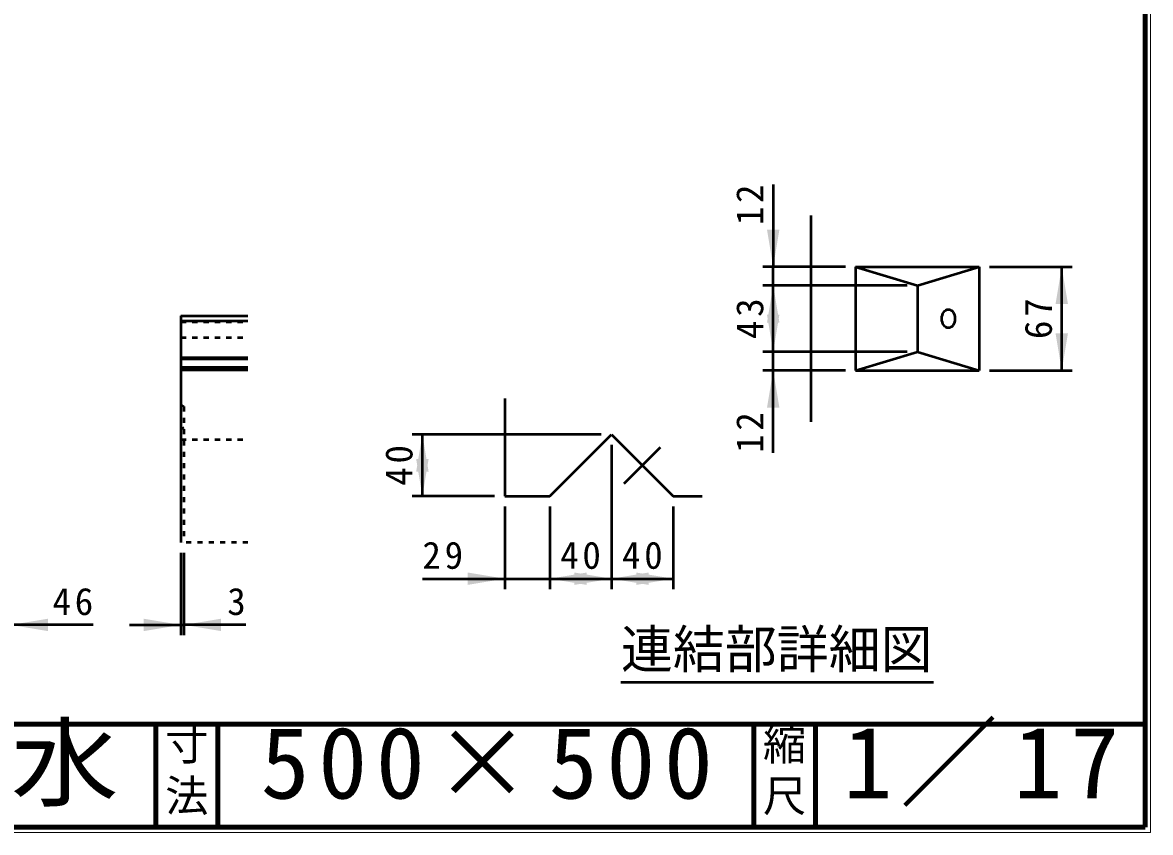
# Model space of a CAD drawing. Units: millimetres, scale not verified, with parts at other scales. Extents: x 100 to 4105, y 100 to 2870.
# Drawn here: x 3011 to 4105, y 100 to 886 of the extents above; entities that cross this region are included whole.
import ezdxf
from ezdxf.enums import TextEntityAlignment as Align

# ---------------------------------------------------------------- set-up
doc = ezdxf.new("R2010")
doc.units = ezdxf.units.MM
doc.header["$LTSCALE"] = 5
doc.linetypes.add('USER1', pattern=[2.2, 1, -1.2])
doc.linetypes.add('USER2', pattern=[13.4, 10, -1.2, 1, -1.2])
doc.layers.add('V-nasSTD', color=7, linetype='Continuous', lineweight=50)
doc.styles.add('ＭＳ ゴシック', font='')
doc.styles.get('ＭＳ ゴシック').set_extended_font_data('MS Gothic')

msp = doc.modelspace()

# ---------------------------------------------------------------- hatches: boundary and pattern name
at = {"layer": 'V-nasSTD'}
for points in [[(3732.944, 684.752), (3738.944, 648.752), (3744.944, 684.752)], [(4024.944, 612.752), (4018.944, 648.752), (4012.944, 612.752)], [(3744.944, 594.752), (3738.944, 630.752), (3732.944, 594.752)], [(3732.944, 602.252), (3738.944, 566.252), (3744.944, 602.252)], [(4012.944, 584.252), (4018.944, 548.252), (4024.944, 584.252)], [(3744.944, 512.252), (3738.944, 548.252), (3732.944, 512.252)], [(3404.525, 450.179), (3398.525, 486.179), (3392.525, 450.179)], [(3392.525, 462.179), (3398.525, 426.179), (3404.525, 462.179)], [(3442.525, 340.179), (3478.525, 346.179), (3442.525, 352.179)], [(3558.025, 352.179), (3522.025, 346.179), (3558.025, 340.179)], [(3546.025, 340.179), (3582.025, 346.179), (3546.025, 352.179)], [(3618.025, 352.179), (3582.025, 346.179), (3618.025, 340.179)], [(3606.025, 340.179), (3642.025, 346.179), (3606.025, 352.179)], [(3035.211, 307.364), (2999.211, 301.364), (3035.211, 295.364)], [(3128.16, 295.364), (3164.16, 301.364), (3128.16, 307.364)], [(3203.16, 307.364), (3167.16, 301.364), (3203.16, 295.364)]]:
    msp.add_hatch(color=256, dxfattribs=at).paths.add_polyline_path(points)

# ---------------------------------------------------------------- linework, layer by layer
at = {"layer": 'V-nasSTD', "lineweight": 100}
for p, q in [((4100, 105), (4100, 2865)), ((105, 205), (4100, 205)), ((3140, 205), (3140, 105)), ((3200, 205), (3200, 105)), ((3720, 205), (3720, 105)), ((3780, 205), (3780, 105)), ((105, 105), (4100, 105))]:
    msp.add_line(p, q, dxfattribs=at)
at = {"layer": 'V-nasSTD'}
for p, q in [((3738.944, 728.752), (3738.944, 648.752)), ((3775.444, 698.502), (3775.444, 498.502)), ((3808.944, 648.752), (3728.944, 648.752)), ((3738.944, 630.752), (3738.944, 648.752)), ((3818.944, 648.752), (3818.944, 548.252)), ((3818.944, 648.752), (3938.944, 648.752)), ((3818.944, 648.752), (3878.944, 630.752)), ((3878.944, 630.752), (3938.944, 648.752)), ((3938.944, 648.752), (3938.944, 548.252)), ((3948.944, 648.752), (4028.944, 648.752)), ((4018.944, 548.252), (4018.944, 648.752)), ((3868.944, 630.752), (3728.944, 630.752)), ((3738.944, 566.252), (3738.944, 630.752)), ((3878.944, 630.752), (3878.944, 566.252)), ((3164.16, 601.364), (3164.16, 381.364)), ((3164.16, 601.364), (3229.16, 601.364)), ((3164.16, 596.364), (3229.16, 596.364)), ((3164.16, 560.864), (3229.16, 560.864)), ((3164.16, 559.364), (3229.16, 559.364)), ((3868.944, 566.252), (3728.944, 566.252)), ((3738.944, 548.252), (3738.944, 566.252)), ((3818.944, 548.252), (3878.944, 566.252)), ((3878.944, 566.252), (3938.944, 548.252)), ((3164.16, 551.364), (3229.16, 551.364)), ((3164.16, 548.864), (3229.16, 548.864)), ((3808.944, 548.252), (3728.944, 548.252)), ((3738.944, 468.252), (3738.944, 548.252)), ((3818.944, 548.252), (3938.944, 548.252)), ((3948.944, 548.252), (4028.944, 548.252)), ((3478.525, 521.179), (3478.525, 426.179)), ((3572.025, 486.179), (3388.525, 486.179)), ((3398.525, 426.179), (3398.525, 486.179)), ((3522.025, 426.179), (3582.025, 486.179)), ((3582.025, 486.179), (3642.025, 426.179)), ((3582.025, 476.179), (3582.025, 336.179)), ((3468.525, 426.179), (3388.525, 426.179)), ((3478.525, 426.179), (3522.025, 426.179)), ((3478.525, 416.179), (3478.525, 336.179)), ((3522.025, 416.179), (3522.025, 336.179)), ((3642.025, 426.179), (3670.025, 426.179)), ((3642.025, 416.179), (3642.025, 336.179)), ((3164.16, 371.364), (3164.16, 291.364)), ((3167.16, 371.364), (3167.16, 291.364)), ((3398.525, 346.179), (3478.525, 346.179)), ((3478.525, 346.179), (3522.025, 346.179)), ((3522.025, 346.179), (3582.025, 346.179)), ((3582.025, 346.179), (3642.025, 346.179)), ((3079.211, 301.364), (2999.211, 301.364)), ((3114.16, 301.364), (3164.16, 301.364)), ((3164.16, 301.364), (3167.16, 301.364)), ((3227.16, 301.364), (3167.16, 301.364)), ((3591.187, 245.936), (3894.595, 245.936))]:
    msp.add_line(p, q, dxfattribs=at)
at = {"layer": 'V-nasSTD', "linetype": 'USER1'}
for p, q in [((3164.16, 595.364), (3229.16, 595.364)), ((3164.16, 580.364), (3229.16, 580.364)), ((3164.16, 515.364), (3167.16, 513.364)), ((3167.16, 513.364), (3167.16, 381.364)), ((3164.16, 491.364), (3167.16, 493.364)), ((3164.16, 481.364), (3229.16, 481.364)), ((3229.16, 381.364), (3164.16, 381.364))]:
    msp.add_line(p, q, dxfattribs=at)
at = {"layer": 'V-nasSTD', "linetype": 'USER2'}
msp.add_line((3594.347, 438.502), (3629.703, 473.857), dxfattribs=at)
at = {"layer": 'V-nasSTD', "lineweight": 13}
msp.add_lwpolyline([(100, 100), (100, 2870), (4105, 2870), (4105, 100)], close=True, dxfattribs=at)
at = {"layer": 'V-nasSTD'}
msp.add_ellipse((3908.944, 598.502), major_axis=(0, 9), ratio=0.707107, dxfattribs=at)

# ---------------------------------------------------------------- texts
at = {"layer": 'V-nasSTD', "style": 'ＭＳ ゴシック'}
for s, height, p in [('3', 26.39, (3209.16, 337.364)), ('連結部詳細図', 36.95, (3591.187, 296.336)), ('寸', 30.79, (3148.982, 200.999)), ('縮', 30.79, (3728.982, 200.999)), ('法', 30.79, (3148.976, 151.01)), ('尺', 30.79, (3728.976, 151.01))]:
    msp.add_text(s, height=height, dxfattribs=at).set_placement(p, align=Align.TOP_LEFT)
at = {"layer": 'V-nasSTD', "style": 'ＭＳ ゴシック', "width": 1.1}
msp.add_text('ユニロードⅡ Ｌ集水', height=69.65, dxfattribs=at).set_placement((2111, 202.47), align=Align.TOP_LEFT)
at = {"layer": 'V-nasSTD', "char_height": 26.39, "attachment_point": 1, "rotation": 90, "style": 'ＭＳ ゴシック'}
for s, insert in [('\\T1.2;12', (3702.944, 689.152)), ('\\T1.2;43', (3702.944, 578.702)), ('\\T1.2;67', (3982.944, 578.702)), ('\\T1.2;12', (3702.944, 468.252)), ('\\T1.2;40', (3362.525, 436.379))]:
    msp.add_mtext(s, dxfattribs=dict(at, insert=insert))
at = {"layer": 'V-nasSTD', "attachment_point": 1, "style": 'ＭＳ ゴシック'}
for s, insert, char_height in [('\\T1.2;29', (3398.525, 382.179), 26.39), ('\\T1.2;40', (3532.225, 382.179), 26.39), ('\\T1.2;40', (3592.225, 382.179), 26.39), ('\\T1.2;46', (3039.611, 337.364), 26.39), ('\\T1.16;1／17', (3807.033, 202.582), 69.65), ('\\T1.18;500×500', (3241.581, 202.508), 69.65)]:
    msp.add_mtext(s, dxfattribs=dict(at, insert=insert, char_height=char_height))

doc.saveas('drawing.dxf')
